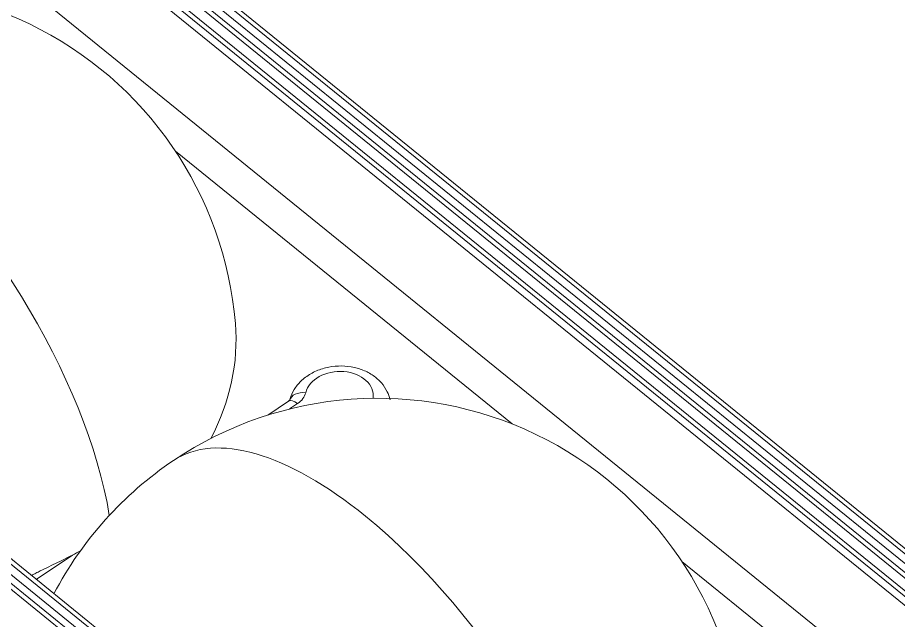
# Model space of a CAD drawing. Header units: millimetres. Extents: x 409 to 2276, y 1039 to 1674.
# Drawn here: x 2071 to 2122.8, y 1454.1 to 1489.5 of the extents above; entities that cross this region are included whole.
import ezdxf

# ---------------------------------------------------------------- set-up
doc = ezdxf.new("R2010")
doc.units = ezdxf.units.MM
doc.layers.add('粗实线层', color=7, linetype='Continuous', lineweight=35)

msp = doc.modelspace()

# ---------------------------------------------------------------- linework, layer by layer
at = {"layer": '粗实线层', "lineweight": 20}
for p, q in [((2152.447, 1434.275), (2059.785, 1509.303)), ((2152.778, 1434.325), (2060.117, 1509.352)), ((2059.412, 1509.052), (2152.073, 1434.024)), ((2059.054, 1508.479), (2151.715, 1433.452)), ((2151.798, 1433.721), (2059.137, 1508.748)), ((2143.856, 1432.718), (2051.195, 1507.746)), ((2059.047, 1507.738), (2151.708, 1432.711)), ((2058.964, 1507.469), (2151.625, 1432.442)), ((2058.689, 1507.166), (2151.35, 1432.138)), ((2095.71, 1436.437), (2030.985, 1488.846)), ((2095.884, 1436.908), (2031.636, 1488.93)), ((2096.215, 1436.958), (2031.966, 1488.981)), ((2095.352, 1435.865), (2030.626, 1488.273)), ((2030.709, 1488.542), (2095.435, 1436.134)), ((2100.113, 1465.596), (2080.302, 1481.636)), ((2086.961, 1466.945), (2085.729, 1466.117)), ((2087.486, 1466.793), (2087.02, 1466.479)), ((2074.243, 1457.892), (2072.121, 1456.466)), ((2129.898, 1441.479), (2110.085, 1457.521))]:
    msp.add_line(p, q, dxfattribs=at)
for centre, start, end in [((2062.403, 1469.725), 4.7353, 123.9045), ((2092.187, 1445.609), 4.7353, 123.9045), ((2092.187, 1445.609), 123.9045, 152.2369)]:
    msp.add_arc(centre, 21.5, start, end, dxfattribs=at)
for centre, major_axis, ratio, start_param, end_param in [((2062.403, 1469.725), (11.993, -17.844), 0.431052, 0.751861, 2.190613), ((2062.386, 1470.064), (-21.469, -1.039), 0.734481, 2.73262, 3.166792), ((2089.935, 1467.213), (-1.998, -0.097), 0.734481, 3.004597, 6.067577), ((2088.001, 1466.754), (0.971, -0.239), 0.662917, 1.765954, 3.14126), ((2086.493, 1467.597), (1.498, 0.073), 0.734481, 5.40063, 6.067577), ((2087.519, 1466.115), (0.558, -0.83), 0.431052, 3.141583, 3.165686), ((2087.519, 1466.115), (0.558, -0.83), 0.431052, 2.190613, 3.141582), ((2092.187, 1445.609), (-11.993, 17.844), 0.431052, 5.332205, 6.283165), ((2092.187, 1445.609), (11.993, -17.844), 0.431052, 0.751861, 2.190613), ((2062.353, 1470.742), (-21.423, -1.037), 0.734481, 2.123186, 2.150021)]:
    msp.add_ellipse(centre, major_axis=major_axis, ratio=ratio, start_param=start_param, end_param=end_param, dxfattribs=at)
for points, knots in [([(2092.924, 1467.024), (2092.893, 1467.185), (2092.755, 1467.538), (2092.436, 1468.029), (2091.946, 1468.462), (2091.34, 1468.785), (2090.639, 1468.98), (2089.885, 1469.028), (2089.125, 1468.921), (2088.408, 1468.659), (2087.806, 1468.261), (2087.355, 1467.766), (2087.126, 1467.328), (2087.047, 1467.064), (2087.03, 1466.993)], [0, 0, 0, 0, 0.068104, 0.152577, 0.238576, 0.327559, 0.419337, 0.512848, 0.607386, 0.703087, 0.800102, 0.886617, 0.969934, 1, 1, 1, 1]), ([(2087.037, 1467.014), (2087.037, 1467.014), (2087.032, 1467), (2086.985, 1466.964), (2086.961, 1466.945)], [0, 0, 0, 0, 0.583874, 1, 1, 1, 1]), ([(2071.837, 1456.697), (2071.881, 1456.72), (2071.925, 1456.743), (2072.056, 1456.81), (2072.142, 1456.854), (2072.399, 1456.983), (2072.569, 1457.066), (2072.909, 1457.232), (2073.079, 1457.315), (2073.415, 1457.479), (2073.582, 1457.56), (2073.914, 1457.725), (2074.079, 1457.808), (2074.243, 1457.892)], [0, 0, 0, 0, 0.054175, 0.054175, 0.159266, 0.159266, 0.36945, 0.36945, 0.579633, 0.579633, 0.789817, 0.789817, 1, 1, 1, 1])]:
    msp.add_open_spline(points, degree=3, knots=knots, dxfattribs=at)

doc.saveas('drawing.dxf')
